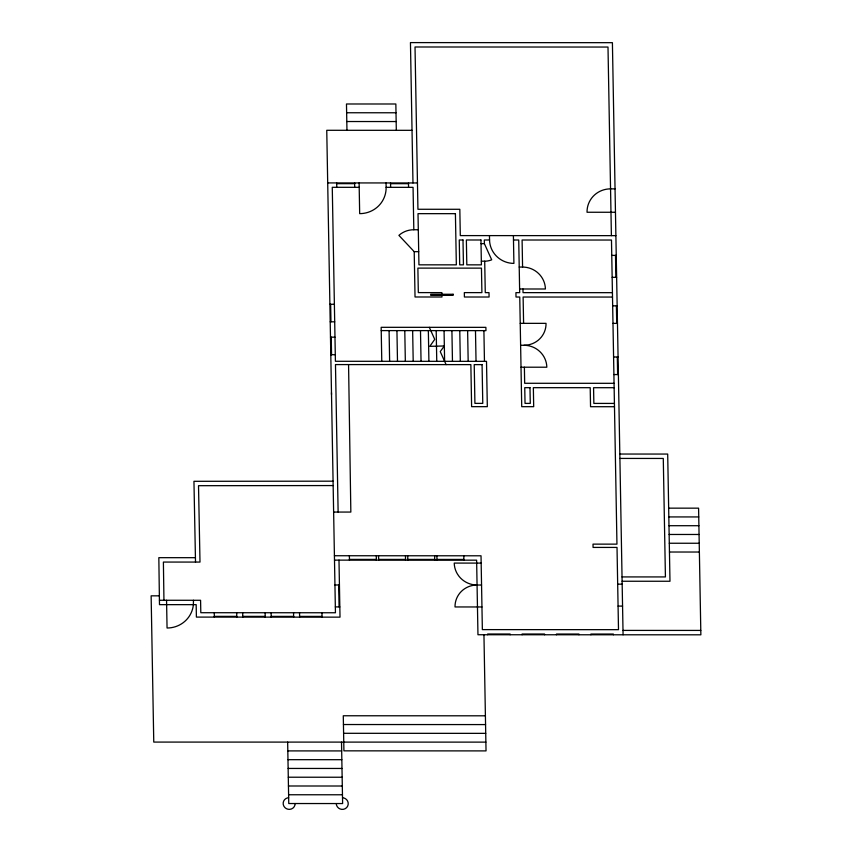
<?xml version="1.0" encoding="UTF-8"?>
<svg xmlns="http://www.w3.org/2000/svg" width="852" height="852" viewBox="0 0 852 852"><rect width="100%" height="100%" fill="white"/><g stroke="black" fill="none" stroke-linecap="round" stroke-linejoin="round"><path stroke-width="1.28" d="M288.658 797.738L287.486 797.887A6.007 5.826 18.9 0 0 283.269 804.544A6.007 5.826 18.9 0 0 289.765 809.357A6.007 5.826 18.9 0 0 295.122 803.532M346.636 112.752L396.01 112.773M346.796 121.527L396.159 121.548M412.027 130.324L326.753 130.292L335.443 612.758L200.806 612.716L200.582 600.287L159.441 600.266M327.7 182.924L417.469 182.956M336.689 183.659L354.645 183.659M390.546 183.681L408.502 183.681M359.203 187.323L332.269 187.312L335.411 361.291L486.503 361.344L487.323 406.67L471.614 406.66L470.858 364.624L335.475 364.581L338.127 512.063M359.118 182.935L359.672 213.639A27.008 26.231 18.9 0 0 386.126 187.333L413.06 187.344L413.816 229.742A22.514 21.864 18.9 0 0 398.906 235.365L414.21 251.67L415.03 296.986L441.964 296.997L441.932 295.356M615.048 188.867L610.554 188.867A24.016 23.323 18.9 0 0 587.039 212.255L615.463 212.265M413.816 229.742L418.311 229.742M615.889 235.653L460.304 235.599L459.824 209.283L417.938 209.272L415.02 46.988L607.998 47.052L611.395 235.653M513.405 235.621L513.905 263.396A24.016 23.323 18.9 0 1 489.549 239.998L484.319 239.998L484.383 243.651L491.689 259.807A18.009 17.487 18.9 0 1 484.703 261.191L481.337 261.191M513.49 240.008L518.73 240.008L519.677 292.641L515.929 292.641L516.014 297.028L519.752 297.028L521.722 406.681L533.693 406.681L533.352 387.681L590.202 387.692L590.543 406.702L614.484 406.713M481.018 243.651L484.383 243.651M414.221 251.67L418.705 251.67M611.757 255.387L616.241 255.398M519.209 267.059L522.574 267.059A22.514 21.864 18.9 0 1 545.408 288.998L519.603 288.988M612.151 277.326L616.635 277.326M612.428 292.673L523.043 292.641L522.968 288.988M612.503 297.06L523.117 297.028L523.597 323.345M329.894 304.27L334.378 304.27M612.663 305.836L617.146 305.836M330.214 321.811L334.698 321.822M520.221 323.345L546.036 323.355A22.514 21.864 18.9 0 1 523.991 345.273L520.625 345.273M612.982 323.377L617.466 323.377M381.227 330.608L485.949 330.64L485.885 327.349L381.163 327.317L381.781 361.312M330.491 337.168L334.974 337.168M330.81 354.709L335.294 354.709M613.589 356.999L618.073 356.999M521.019 367.201L546.824 367.212A22.514 21.864 18.9 0 0 523.991 345.273M613.898 374.55L618.392 374.55M614.058 383.315L524.672 383.283L524.385 367.201M614.132 387.703L593.567 387.703L593.855 403.411L614.42 403.422M619.819 454.041L667.691 454.063L669.981 581.256L622.109 581.245M619.894 458.429L663.282 458.451L665.423 576.932L622.035 576.921M333.079 481.178L193.947 481.305L195.513 562.075M333.153 485.565L198.516 485.693L199.996 562.075L163.392 562.064L163.946 600.266M668.671 508.154L698.587 508.165L700.866 634.815L477.961 634.74L476.619 560.169L334.495 560.126M333.633 512.063L350.843 512.063L348.564 364.581M668.82 516.93L698.746 516.94M668.98 525.705L698.906 525.716M669.139 534.47L699.066 534.481M669.299 543.246L699.215 543.256M669.459 552.021L699.375 552.032M334.421 555.738L481.029 555.792L482.36 629.617L618.499 629.671L617.018 547.431L593.077 547.421L593.013 544.13L616.954 544.14L611.48 240.04L522.095 240.008L522.574 267.059M195.427 557.687L158.834 557.677L159.484 604.654L196.173 604.664L196.397 617.093L340.012 617.146L338.99 560.126M349.448 559.402L376.371 559.413M378.618 559.413L405.541 559.423M407.788 559.423L434.722 559.423M436.959 559.434L463.893 559.434M481.156 563.097L454.233 563.087A22.514 21.864 18.9 0 0 457.439 574.056L459.111 576.442A22.514 21.864 18.9 0 0 477.067 585.026L481.55 585.026M617.679 584.163L622.162 584.163M334.942 584.983L339.437 584.983M159.356 595.836L151.134 595.836L153.765 742.081L485.885 742.124M618.073 606.091L622.556 606.091M335.337 606.912L339.831 606.912M481.944 606.965L455.021 606.954A22.514 21.864 18.9 0 1 477.067 585.026M214.331 616.369L236.771 616.379M242.756 616.379L265.196 616.39M271.181 616.39L293.62 616.401M299.606 616.401L322.045 616.411M622.993 630.405L700.791 630.427M485.406 715.808L343.281 715.765L343.92 750.846L486.034 750.9L483.947 634.74M343.441 724.53L485.565 724.583M343.601 733.306L485.725 733.359M287.816 750.9L341.673 750.921M287.976 759.675L341.833 759.696M288.136 768.44L341.993 768.461M288.295 777.216L342.153 777.237M288.445 785.991L342.302 786.013M288.604 794.756L342.461 794.778M342.515 797.749L343.697 797.909A6.007 5.826 18.9 0 1 348.159 804.565A6.007 5.826 18.9 0 1 341.833 809.379A6.007 5.826 18.9 0 1 336.263 803.553M429.312 327.328L434.733 339.362L429.813 346.349L444.339 345.965L440.239 351.588L446.107 364.624M331.481 392.719L331.513 394.551M623.078 634.783L612.407 42.675L410.451 42.6L412.975 182.956M615.495 255.398L615.889 277.326M616.401 305.836L616.72 323.377M617.327 356.999L617.636 374.55M613.355 634.783L613.333 634.048L590.894 634.048L590.915 634.772M578.945 634.772L578.934 634.037L556.494 634.037L556.505 634.761M544.534 634.761L544.524 634.026L522.084 634.016L522.095 634.751M510.124 634.751L510.114 634.016L487.674 634.005L487.685 634.74M489.474 235.61L489.549 239.998M484.703 261.191L485.267 292.63L489.005 292.63L489.08 297.018L464.404 297.007L464.329 292.619L481.902 292.63L481.455 268.135L417.885 268.114L418.321 292.609L441.879 292.619L441.911 294.26M483.904 330.64L484.458 361.344M475.48 330.64L476.034 361.344M467.62 330.64L468.174 361.333M459.771 330.629L460.325 361.333M463.829 555.781L463.903 560.169M451.911 330.629L452.465 361.333M444.062 330.629L444.616 361.333M436.203 330.629L436.757 361.323M436.895 555.77L436.969 560.158M434.648 555.77L434.733 560.158M428.354 330.619L428.907 361.323M420.494 330.619L421.048 361.323M412.645 330.619L413.199 361.323M408.491 182.956L408.566 187.333M404.785 330.619L405.339 361.312M407.725 555.76L407.799 560.147M405.477 555.76L405.563 560.147M396.318 130.313L395.85 103.997L346.476 103.987L346.956 130.303M396.936 330.608L397.49 361.312M390.535 182.946L390.621 187.333M389.087 330.608L389.63 361.312M386.052 182.946L386.126 187.333M378.554 555.749L378.629 560.137M376.307 555.749L376.382 560.137M354.634 182.935L354.709 187.323M349.384 555.749L349.458 560.126M336.678 182.924L336.764 187.312M338.681 584.983L339.075 606.912M341.514 742.145L342.621 803.553L288.764 803.532L287.656 742.124M330.64 304.27L330.959 321.811M331.236 337.168L331.556 354.709M321.981 612.748L322.056 617.136M299.542 612.748L299.616 617.136M293.557 612.748L293.631 617.125M271.117 612.737L271.192 617.125M265.132 612.737L265.206 617.114M242.692 612.726L242.767 617.114M236.707 612.726L236.792 617.114M214.267 612.716L214.342 617.104M193.479 600.277L193.34 605.133A27.008 26.231 18.9 0 1 167.056 628.009L166.555 600.277M455.415 213.671L418.012 213.66L418.939 264.834L456.342 264.844L455.415 213.671M462.998 239.987L459.26 239.987L459.707 264.844L463.445 264.844L462.998 239.987M480.954 239.998L466.363 239.987L466.811 264.844L481.401 264.855L480.954 239.998M453.136 294.26L430.697 294.26L430.718 295.356L453.157 295.356L453.136 294.26M482.072 364.635L474.223 364.635L474.915 403.369L482.775 403.379L482.072 364.635M529.987 387.671L524.747 387.671L525.034 403.39L530.274 403.39L529.987 387.671"/></g></svg>
